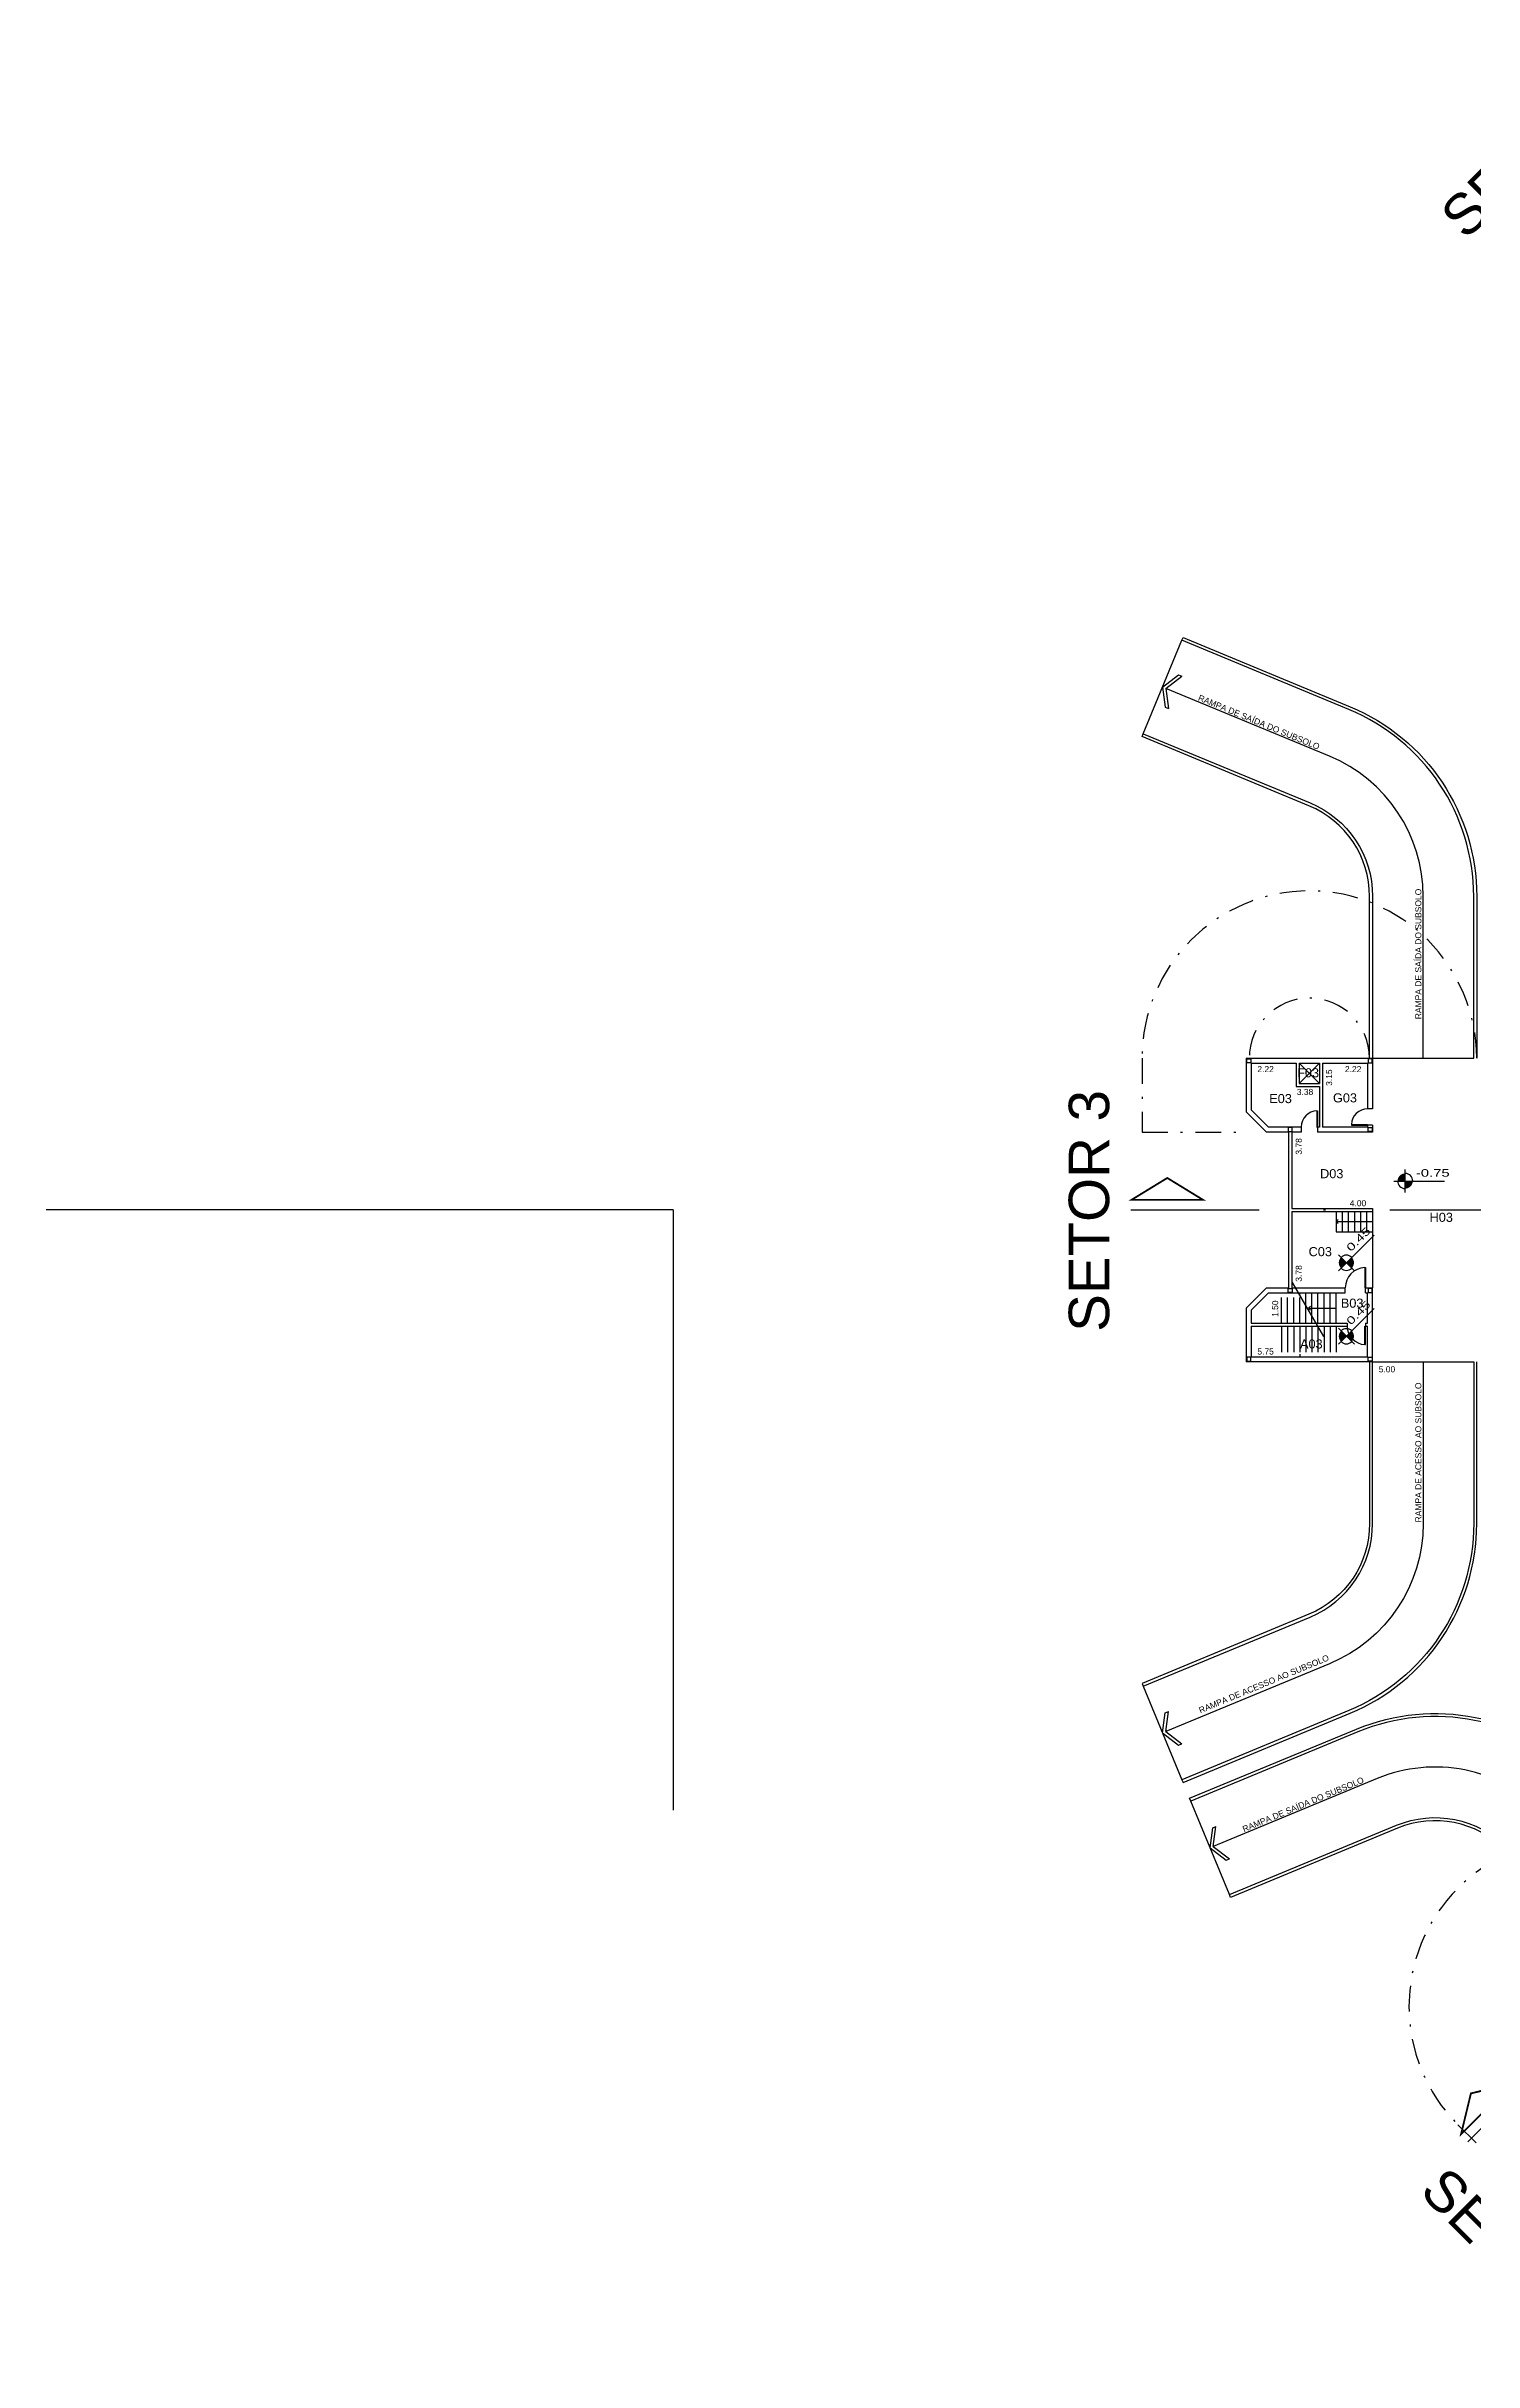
# Model space of a CAD drawing. Extents: x 308 to 539, y -42 to 210.
# Drawn here: x 308.1 to 378.7, y 77.7 to 192.1 of the extents above; entities that cross this region are included whole.
import ezdxf

# ---------------------------------------------------------------- set-up
doc = ezdxf.new("R2010")
doc.units = 0
doc.header["$LTSCALE"] = 2
doc.header["$PDMODE"] = 3
doc.linetypes.add('DASHDOT2', pattern=[12.7, 6.35, -3.175, 0, -3.175])
doc.layers.get('0').update_dxf_attribs({"linetype": 'CONTINUOUS'})
doc.layers.get('DEFPOINTS').update_dxf_attribs({"linetype": 'CONTINUOUS'})
for name, color, linetype in [('01', 1, 'CONTINUOUS'), ('06', 6, 'CONTINUOUS'), ('DIVISÓRIAS-ARY', 2, 'CONTINUOUS'), ('INDIC-CORTE-TBS', 4, 'DASHDOT2'), ('INDICAÇÕES-ARY', 2, 'CONTINUOUS'), ('NOVOSNIVEIS', 30, 'CONTINUOUS'), ('PAREDE-ALTA-ARY', 1, 'CONTINUOUS'), ('PILARES-SECUND-ARY', 5, 'CONTINUOUS'), ('PROJ-COBERTURA-ARY', 7, 'DASHDOT2'), ('RAMPA-ARY', 2, 'CONTINUOUS'), ('RAMPA-INT-ARY', 7, 'CONTINUOUS'), ('TEXTO-PB-COR-ARY', 12, 'CONTINUOUS'), ('TEXTO-PB-COTAS-ARY', 12, 'CONTINUOUS'), ('TEXTOG-EP-ARY', 11, 'CONTINUOUS')]:
    doc.layers.add(name, color=color, linetype=linetype)
doc.styles.add('ARIAL', font='arial.ttf', dxfattribs={"height": 0.5})
doc.styles.add('REGUA60', font='arial.ttf')
doc.styles.add('SEM_ESCALA', font='arial.ttf')
doc.dimstyles.new('DIMTIC100-ARY', dxfattribs={"dimtxt": 0.3, "dimasz": 0.12, "dimexe": 0.1, "dimexo": 0.15, "dimgap": 0.1, "dimtad": 1, "dimjust": 1, "dimtoh": 1, "dimrnd": 0.01, "dimzin": 0, "dimdsep": 46, "dimtxsty": 'SEM_ESCALA', "dimblk1": 'NONE', "dimblk2": 'NONE', "dimsah": 1, "dimcen": -0.1, "dimdle": 0.06, "dimse1": 1, "dimse2": 1, "dimsd1": 1, "dimsd2": 1, "dimclrd": 1, "dimclre": 1, "dimclrt": 2, "dimadec": 0, "dimazin": 0, "dimtfac": 1, "dimtix": 1, "dimtmove": 2, "dimatfit": 3, "dimldrblk": 'NONE', "dimfxl": 1, "dimtolj": 1, "dimtzin": 0, "dimarcsym": 0})

# ---------------------------------------------------------------- blocks, each defined once
blk = doc.blocks.new('*D31')
at = {"layer": 'DEFPOINTS', "color": 0, "linetype": 'ByBlock', "ltscale": 0.5}
for p in [(373.66, 129.58), (380.51, 129.58), (373.66, 128.77)]:
    blk.add_point(p, dxfattribs=at)
at = {"color": 2, "linetype": 'ByBlock', "ltscale": 0.5, "insert": (379.8, 129.02), "char_height": 0.3, "attachment_point": 5, "style": 'SEM_ESCALA'}
blk.add_mtext('\\A1;6.85', dxfattribs=at)
blk = doc.blocks.new('_NONE')
at = {"color": 0, "linetype": 'ByBlock', "ltscale": 0.5}
blk.add_circle((0, 0), 0.25, dxfattribs=at)
blk = doc.blocks.new('*D32')
at = {"layer": 'DEFPOINTS', "color": 0, "linetype": 'ByBlock', "ltscale": 0.5}
for p in [(373.66, 140.07), (373.66, 139.58), (380.51, 139.58)]:
    blk.add_point(p, dxfattribs=at)
at = {"color": 2, "linetype": 'ByBlock', "ltscale": 0.5, "insert": (379.8, 140.32), "char_height": 0.3, "attachment_point": 5, "style": 'SEM_ESCALA'}
blk.add_mtext('\\A1;6.85', dxfattribs=at)
blk = doc.blocks.new('*D34')
at = {"layer": 'DEFPOINTS', "color": 0, "linetype": 'ByBlock', "ltscale": 0.5}
for p in [(367.66, 141.83), (369.88, 141.83), (369.88, 141.29)]:
    blk.add_point(p, dxfattribs=at)
at = {"color": 2, "linetype": 'ByBlock', "ltscale": 0.5, "insert": (368.37, 141.54), "char_height": 0.3, "attachment_point": 5, "style": 'SEM_ESCALA'}
blk.add_mtext('\\A1;2.22', dxfattribs=at)
blk = doc.blocks.new('*D35')
at = {"layer": 'DEFPOINTS', "color": 0, "linetype": 'ByBlock', "ltscale": 0.5}
for p in [(371.18, 141.83), (371.18, 138.68), (371.76, 138.68)]:
    blk.add_point(p, dxfattribs=at)
at = {"color": 2, "linetype": 'ByBlock', "ltscale": 0.5, "insert": (371.51, 141.12), "char_height": 0.3, "attachment_point": 5, "rotation": 90, "style": 'SEM_ESCALA'}
blk.add_mtext('\\A1;3.15', dxfattribs=at)
blk = doc.blocks.new('*D36')
at = {"layer": 'DEFPOINTS', "color": 0, "linetype": 'ByBlock', "ltscale": 0.5}
for p in [(371.18, 141.83), (371.18, 141.29), (373.41, 141.83)]:
    blk.add_point(p, dxfattribs=at)
at = {"color": 2, "linetype": 'ByBlock', "ltscale": 0.5, "insert": (372.7, 141.54), "char_height": 0.3, "attachment_point": 5, "style": 'SEM_ESCALA'}
blk.add_mtext('\\A1;2.22', dxfattribs=at)
blk = doc.blocks.new('*D37')
at = {"layer": 'DEFPOINTS', "color": 0, "linetype": 'ByBlock', "ltscale": 0.5}
for p in [(367.66, 140.68), (367.66, 140.16), (371.03, 140.68)]:
    blk.add_point(p, dxfattribs=at)
at = {"color": 2, "linetype": 'ByBlock', "ltscale": 0.5, "insert": (370.32, 140.41), "char_height": 0.3, "attachment_point": 5, "style": 'SEM_ESCALA'}
blk.add_mtext('\\A1;3.38', dxfattribs=at)
blk = doc.blocks.new('*D38')
at = {"layer": 'DEFPOINTS', "color": 0, "linetype": 'ByBlock', "ltscale": 0.5}
for p in [(369.66, 138.43), (369.66, 134.65), (370.26, 134.65)]:
    blk.add_point(p, dxfattribs=at)
at = {"color": 2, "linetype": 'ByBlock', "ltscale": 0.5, "insert": (370.01, 137.72), "char_height": 0.3, "attachment_point": 5, "rotation": 90, "style": 'SEM_ESCALA'}
blk.add_mtext('\\A1;3.78', dxfattribs=at)
blk = doc.blocks.new('*D39')
at = {"layer": 'DEFPOINTS', "color": 0, "linetype": 'ByBlock', "ltscale": 0.5}
for p in [(369.66, 134.65), (369.66, 134.65), (373.66, 134.65)]:
    blk.add_point(p, dxfattribs=at)
at = {"color": 2, "linetype": 'ByBlock', "ltscale": 0.5, "insert": (372.94, 134.91), "char_height": 0.3, "attachment_point": 5, "style": 'SEM_ESCALA'}
blk.add_mtext('\\A1;4.00', dxfattribs=at)
blk = doc.blocks.new('*D40')
at = {"layer": 'DEFPOINTS', "color": 0, "linetype": 'ByBlock', "ltscale": 0.5}
for p in [(369.66, 134.5), (370.17, 134.5), (369.66, 130.73)]:
    blk.add_point(p, dxfattribs=at)
at = {"color": 2, "linetype": 'ByBlock', "ltscale": 0.5, "insert": (370.01, 131.44), "char_height": 0.3, "attachment_point": 5, "rotation": 90, "style": 'SEM_ESCALA'}
blk.add_mtext('\\A1;3.78', dxfattribs=at)
blk = doc.blocks.new('*D41')
at = {"layer": 'DEFPOINTS', "color": 0, "linetype": 'ByBlock', "ltscale": 0.5}
for p in [(373.66, 127.08), (378.66, 127.08), (378.66, 126.44)]:
    blk.add_point(p, dxfattribs=at)
at = {"color": 2, "linetype": 'ByBlock', "ltscale": 0.5, "insert": (374.37, 126.7), "char_height": 0.3, "attachment_point": 5, "style": 'SEM_ESCALA'}
blk.add_mtext('\\A1;5.00', dxfattribs=at)
blk = doc.blocks.new('*D42')
at = {"layer": 'DEFPOINTS', "color": 0, "linetype": 'ByBlock', "ltscale": 0.5}
for p in [(367.66, 127.33), (373.41, 127.33), (373.41, 127.33)]:
    blk.add_point(p, dxfattribs=at)
at = {"color": 2, "linetype": 'ByBlock', "ltscale": 0.5, "insert": (368.37, 127.58), "char_height": 0.3, "attachment_point": 5, "style": 'SEM_ESCALA'}
blk.add_mtext('\\A1;5.75', dxfattribs=at)
blk = doc.blocks.new('*D43')
at = {"layer": 'DEFPOINTS', "color": 0, "linetype": 'ByBlock', "ltscale": 0.5}
for p in [(367.66, 130.48), (368.14, 130.48), (367.66, 128.98)]:
    blk.add_point(p, dxfattribs=at)
at = {"color": 2, "linetype": 'ByBlock', "ltscale": 0.5, "insert": (367.89, 129.7), "char_height": 0.3, "attachment_point": 5, "rotation": 90, "style": 'SEM_ESCALA'}
blk.add_mtext('\\A1;1.50', dxfattribs=at)

msp = doc.modelspace()

# ---------------------------------------------------------------- linework, layer by layer
at = {"ltscale": 0.5}
for q in [(308.083, 134.577), (339.073, 104.904)]:
    msp.add_line((339.073, 134.577), q, dxfattribs=at)
at = {"layer": '01', "ltscale": 0.5}
for p, q in [((369.884, 141.827), (369.884, 140.677)), ((370.034, 141.827), (370.034, 140.827)), ((371.034, 141.827), (371.034, 140.827)), ((371.184, 141.827), (371.184, 138.677)), ((371.034, 140.677), (371.034, 138.677))]:
    msp.add_line(p, q, dxfattribs=at)
at = {"layer": '06', "ltscale": 0.5}
for p, q in [((371.859, 134.002), (371.958, 134.101)), ((371.859, 134.002), (371.958, 133.903)), ((370.486, 129.727), (370.585, 129.826)), ((370.486, 129.727), (370.585, 129.628))]:
    msp.add_line(p, q, dxfattribs=at)
at = {"layer": 'DIVISÓRIAS-ARY'}
for p, q in [((370.904, 139.477), (370.934, 139.477)), ((370.904, 139.477), (370.904, 138.677)), ((370.904, 138.677), (370.934, 138.677)), ((370.934, 139.477), (370.934, 138.677)), ((372.61, 138.807), (373.409, 138.807)), ((372.61, 138.807), (372.61, 138.777)), ((372.61, 138.777), (373.409, 138.777)), ((373.409, 138.807), (373.409, 138.777)), ((373.279, 131.727), (373.279, 130.727)), ((373.279, 131.727), (373.309, 131.727)), ((373.309, 131.727), (373.309, 130.727)), ((373.279, 130.727), (373.309, 130.727)), ((373.279, 127.928), (373.279, 128.827)), ((373.279, 128.827), (373.309, 128.827)), ((373.309, 127.928), (373.309, 128.827)), ((373.279, 127.928), (373.309, 127.928))]:
    msp.add_line(p, q, dxfattribs=at)
at = {"layer": 'DIVISÓRIAS-ARY', "color": 7, "ltscale": 0.5}
for centre, radius, start, end in [((370.934, 138.677), 0.8, 92.1491, 180), ((373.409, 138.777), 0.8, 90, 177.8509), ((373.309, 130.727), 1, 91.71913, 180), ((373.309, 128.827), 0.9, 180, 268.08979)]:
    msp.add_arc(centre, radius, start, end, dxfattribs=at)
at = {"layer": 'INDIC-CORTE-TBS', "ltscale": 0.5}
for p, q in [((378.366, 88.518), (479.766, 189.917)), ((361.706, 134.577), (434.706, 134.577))]:
    msp.add_line(p, q, dxfattribs=at)
at = {"layer": 'INDIC-CORTE-TBS', "linetype": 'Continuous', "ltscale": 0.5, "const_width": 0.0899}
for points in [[(365.279, 135.077), (363.508, 136.16), (361.737, 135.077)], [(380.539, 91.398), (378.521, 90.911), (378.034, 88.893)]]:
    msp.add_lwpolyline(points, close=True, dxfattribs=at)
at = {"layer": 'INDICAÇÕES-ARY', "ltscale": 0.5}
for p, q in [((370.034, 141.827), (371.034, 140.827)), ((370.034, 140.827), (371.034, 141.827)), ((371.859, 134.002), (373.659, 134.002)), ((370.486, 129.727), (371.859, 129.727))]:
    msp.add_line(p, q, dxfattribs=at)
at = {"layer": 'INDICAÇÕES-ARY'}
msp.add_line((369.691, 130.992), (371.229, 128.327), dxfattribs=at)
at = {"layer": 'NOVOSNIVEIS'}
for p, q in [((375.271, 135.447), (375.271, 136.572)), ((374.708, 136.01), (377.208, 136.01)), ((371.966, 131.571), (373.733, 133.339)), ((372.761, 131.571), (371.966, 132.366)), ((371.966, 127.938), (373.733, 129.706)), ((372.761, 127.938), (371.966, 128.734))]:
    msp.add_line(p, q, dxfattribs=at)
at = {"layer": 'NOVOSNIVEIS', "const_width": 0.375}
for points in [[(375.083, 136.01, -0.4142136), (375.271, 136.197, -0.618034)], [(375.271, 135.822, 0.4142136), (375.458, 136.01, 0.618034)], [(372.231, 131.836, -0.4142136), (372.231, 132.101, -0.618034)], [(372.496, 131.836, 0.4142136), (372.496, 132.101, 0.618034)], [(372.231, 128.204, -0.4142136), (372.231, 128.469, -0.618034)], [(372.496, 128.204, 0.4142136), (372.496, 128.469, 0.618034)]]:
    msp.add_lwpolyline(points, format="xyb", dxfattribs=at)
at = {"layer": 'NOVOSNIVEIS'}
for centre, start, end in [((375.271, 136.01), 0, 90), ((375.271, 136.01), 180, 270), ((372.363, 131.969), 45, 135), ((372.363, 131.969), 225, 315), ((372.363, 128.336), 45, 135), ((372.363, 128.336), 225, 315)]:
    msp.add_arc(centre, 0.375, start, end, dxfattribs=at)
at = {"layer": 'PAREDE-ALTA-ARY'}
for p, q in [((367.409, 142.077), (367.409, 139.427)), ((367.409, 142.077), (373.659, 142.077)), ((373.659, 142.077), (373.659, 139.577)), ((367.659, 141.827), (367.659, 139.531)), ((367.659, 141.827), (369.884, 141.827)), ((370.034, 141.827), (371.034, 141.827)), ((370.034, 140.827), (371.034, 140.827)), ((371.184, 141.827), (373.409, 141.827)), ((373.409, 141.827), (373.409, 139.577)), ((369.884, 140.677), (371.034, 140.677)), ((367.409, 139.427), (368.409, 138.427)), ((367.659, 139.531), (368.513, 138.677)), ((370.134, 138.677), (368.513, 138.677)), ((370.134, 138.677), (370.134, 138.427)), ((370.934, 138.677), (370.934, 138.427)), ((371.034, 138.677), (370.934, 138.677)), ((373.409, 138.677), (371.184, 138.677)), ((373.659, 139.577), (373.409, 139.577)), ((373.659, 138.777), (373.409, 138.777)), ((373.409, 138.777), (373.409, 138.677)), ((373.659, 138.777), (373.659, 138.427)), ((369.509, 138.427), (368.409, 138.427)), ((369.509, 138.427), (369.509, 130.727)), ((370.134, 138.427), (369.659, 138.427)), ((369.659, 138.427), (369.659, 134.652)), ((373.659, 138.427), (370.934, 138.427)), ((369.659, 134.502), (369.659, 130.727)), ((367.409, 129.727), (368.409, 130.727)), ((367.659, 129.624), (368.513, 130.477)), ((368.409, 130.727), (369.509, 130.727)), ((368.513, 130.477), (372.309, 130.477)), ((369.659, 130.727), (372.309, 130.727)), ((372.309, 130.477), (372.309, 130.727)), ((373.309, 130.727), (373.659, 130.727)), ((373.309, 130.477), (373.309, 130.727)), ((373.309, 130.477), (373.409, 130.477)), ((373.409, 128.977), (373.409, 130.477)), ((373.659, 127.077), (373.659, 130.727)), ((367.409, 129.727), (367.409, 127.077)), ((367.659, 129.624), (367.659, 128.977)), ((367.659, 128.977), (372.409, 128.977)), ((367.659, 128.827), (367.659, 127.327)), ((367.659, 128.827), (372.409, 128.827)), ((372.409, 128.977), (372.409, 128.827)), ((373.309, 128.977), (373.309, 128.827)), ((373.309, 128.977), (373.409, 128.977)), ((373.309, 128.827), (373.409, 128.827)), ((373.409, 127.327), (373.409, 128.827)), ((373.659, 127.077), (367.409, 127.077)), ((367.659, 127.327), (373.409, 127.327))]:
    msp.add_line(p, q, dxfattribs=at)
at = {"layer": 'PAREDE-ALTA-ARY', "ltscale": 0.5}
for p, q in [((369.659, 134.652), (373.659, 134.652)), ((369.659, 134.502), (373.659, 134.502)), ((373.659, 134.652), (373.659, 134.502))]:
    msp.add_line(p, q, dxfattribs=at)
at = {"layer": 'PILARES-SECUND-ARY'}
for points in [[(367.434, 141.852), (367.434, 142.052), (367.634, 142.052), (367.634, 141.852)], [(373.634, 141.852), (373.634, 142.052), (373.434, 142.052), (373.434, 141.852)], [(369.484, 138.652), (369.484, 138.452), (369.684, 138.452), (369.684, 138.652)], [(373.634, 138.652), (373.634, 138.452), (373.434, 138.452), (373.434, 138.652)], [(369.484, 130.502), (369.484, 130.702), (369.684, 130.702), (369.684, 130.502)], [(373.634, 130.502), (373.634, 130.702), (373.434, 130.702), (373.434, 130.502)], [(367.434, 127.302), (367.434, 127.102), (367.634, 127.102), (367.634, 127.302)], [(373.634, 127.302), (373.634, 127.102), (373.434, 127.102), (373.434, 127.302)]]:
    msp.add_lwpolyline(points, close=True, dxfattribs=at)
at = {"layer": 'PROJ-COBERTURA-ARY', "ltscale": 0.1}
for points in [[(378.809, 142.077, 1), (362.259, 142.077), (362.259, 138.427), (367.409, 138.427)], [(389.585, 101.062, 1), (377.882, 89.36), (380.463, 86.779), (384.105, 90.421)]]:
    msp.add_lwpolyline(points, format="xyb", dxfattribs=at)
msp.add_arc((370.534, 142.077), 2.975, 0, 180, dxfattribs=at)
at = {"layer": 'RAMPA-ARY'}
for p, q in [((362.317, 158.116), (364.23, 162.736)), ((373.659, 142.077), (378.659, 142.077)), ((371.859, 134.502), (371.859, 133.502)), ((372.159, 134.502), (372.159, 133.502)), ((372.459, 134.502), (372.459, 133.502)), ((372.759, 134.502), (372.759, 133.502)), ((373.059, 134.502), (373.059, 133.502)), ((373.359, 134.502), (373.359, 133.502)), ((373.659, 134.502), (373.659, 130.727)), ((371.859, 133.502), (373.659, 133.502)), ((373.659, 127.077), (378.659, 127.077)), ((362.317, 111.038), (364.23, 106.419)), ((366.581, 100.742), (364.668, 105.361))]:
    msp.add_line(p, q, dxfattribs=at)
for points in [[(378.659, 142.077), (378.659, 150.077, 0.3033467), (372.486, 159.316), (364.23, 162.736), (364.287, 162.874), (372.543, 159.455, -0.3033467), (378.809, 150.077), (378.809, 142.077)], [(373.509, 142.077), (373.509, 150.077, 0.3033467), (370.515, 154.558), (362.259, 157.978), (362.317, 158.116), (370.573, 154.697, -0.3033467), (373.659, 150.077), (373.659, 142.077)], [(373.509, 127.077), (373.509, 119.077, -0.3033467), (370.515, 114.596), (362.259, 111.177), (362.317, 111.038), (370.573, 114.458, 0.3033467), (373.659, 119.077), (373.659, 127.077)], [(378.659, 127.077), (378.659, 119.077, -0.3033467), (372.486, 109.838), (364.23, 106.419), (364.287, 106.28), (372.543, 109.7, 0.3033467), (378.809, 119.077), (378.809, 127.077)], [(389.479, 100.956), (383.822, 106.613, 0.3033467), (372.924, 108.781), (364.668, 105.361), (364.611, 105.5), (372.867, 108.92, -0.3033467), (383.928, 106.719), (389.585, 101.062)], [(385.837, 97.315), (380.18, 102.972, 0.3033467), (374.895, 104.023), (366.639, 100.603), (366.581, 100.742), (374.837, 104.162, -0.3033467), (380.286, 103.078), (385.943, 97.421)]]:
    msp.add_lwpolyline(points, format="xyb", dxfattribs=at)
at = {"layer": 'RAMPA-INT-ARY'}
for p, q in [((363.273, 160.426), (364.067, 161.035)), ((363.273, 160.426), (363.404, 159.435)), ((363.433, 160.36), (364.227, 160.969)), ((363.433, 160.36), (363.564, 159.368)), ((364.067, 161.035), (364.227, 160.969)), ((363.404, 159.435), (363.564, 159.368)), ((370.059, 130.354), (370.059, 130.477)), ((370.359, 129.835), (370.359, 130.477)), ((370.659, 129.315), (370.659, 130.477)), ((370.959, 128.977), (370.959, 130.477)), ((371.259, 128.977), (371.259, 130.477)), ((371.559, 128.977), (371.559, 130.477)), ((371.859, 128.977), (371.859, 130.477)), ((370.059, 127.45), (370.059, 127.327)), ((363.273, 108.728), (363.404, 109.72)), ((363.273, 108.728), (364.067, 108.12)), ((363.404, 109.72), (363.564, 109.786)), ((363.433, 108.795), (363.564, 109.786)), ((363.433, 108.795), (364.227, 108.186)), ((364.067, 108.12), (364.227, 108.186)), ((365.625, 103.052), (365.755, 104.043)), ((365.625, 103.052), (366.418, 102.443)), ((365.755, 104.043), (365.915, 104.109)), ((365.785, 103.118), (365.915, 104.109)), ((365.785, 103.118), (366.578, 102.509)), ((366.418, 102.443), (366.578, 102.509))]:
    msp.add_line(p, q, dxfattribs=at)
at = {"layer": 'RAMPA-INT-ARY', "linetype": 'DASHDOT2', "ltscale": 0.1}
for p, q in [((369.159, 128.977), (369.159, 130.477)), ((369.459, 128.977), (369.459, 130.477)), ((369.759, 128.977), (369.759, 130.477)), ((370.059, 128.977), (370.059, 130.354)), ((370.359, 128.977), (370.359, 129.835)), ((369.159, 128.827), (369.159, 127.327)), ((369.459, 128.827), (369.459, 127.327)), ((369.759, 128.827), (369.759, 127.327)), ((370.059, 128.827), (370.059, 127.327)), ((370.359, 128.827), (370.359, 127.327)), ((370.659, 128.977), (370.659, 129.315)), ((370.659, 128.827), (370.659, 127.327)), ((370.959, 128.827), (370.959, 127.327)), ((371.259, 128.827), (371.259, 127.327)), ((371.559, 128.827), (371.559, 127.327)), ((371.859, 128.827), (371.859, 127.327))]:
    msp.add_line(p, q, dxfattribs=at)
at = {"layer": 'RAMPA-INT-ARY'}
for points in [[(376.159, 142.077), (376.159, 150.077, 0.3033467), (371.529, 157.006), (363.433, 160.36)], [(376.159, 127.077), (376.159, 119.077, -0.3033467), (371.529, 112.148), (363.433, 108.795)], [(387.711, 99.189), (382.054, 104.846, 0.3033467), (373.881, 106.471), (365.785, 103.118)]]:
    msp.add_lwpolyline(points, format="xyb", dxfattribs=at)

# ---------------------------------------------------------------- texts
at = {"layer": 'NOVOSNIVEIS', "ltscale": 0.5, "style": 'REGUA60', "width": 1.4}
msp.add_text('-0.75', height=0.375, dxfattribs=at).set_placement((375.8, 136.222))
for p in [(372.587, 132.493), (372.587, 128.861)]:
    msp.add_text('0.45', height=0.375, rotation=45, dxfattribs=at).set_placement(p)
at = {"layer": 'TEXTO-PB-COR-ARY', "style": 'ARIAL'}
for s, rotation, p in [('RAMPA DE SAÍDA DO SUBSOLO', 337.54823, (365.003, 159.78)), ('RAMPA DE SAÍDA DO SUBSOLO', 90, (376.07, 144.008)), ('RAMPA DE ACESSO AO SUBSOLO', 90, (376.07, 119.136)), ('RAMPA DE ACESSO AO SUBSOLO', 22.45177, (365.145, 109.692)), ('RAMPA DE SAÍDA DO SUBSOLO', 22.54823, (367.304, 103.818))]:
    msp.add_text(s, height=0.3, rotation=rotation, dxfattribs=at).set_placement(p)
for s, p in [('F03', (369.93, 141.133)), ('E03', (368.55, 139.86)), ('G03', (371.7, 139.895)), ('D03', (371.063, 136.147)), ('H03', (376.478, 133.99)), ('C03', (370.496, 132.293)), ('B03', (372.089, 129.747)), ('A03', (370.072, 127.731))]:
    msp.add_text(s, height=0.45, dxfattribs=at).set_placement(p)
at = {"layer": 'TEXTOG-EP-ARY', "style": 'ARIAL'}
for s, rotation, p in [('SETOR 4', 45, (378.27, 182.479)), ('SETOR 3', 90, (360.635, 128.555)), ('SETOR 2', 315, (375.917, 86.004))]:
    msp.add_text(s, height=2, rotation=rotation, dxfattribs=at).set_placement(p)

# ---------------------------------------------------------------- dimensions: what is measured, and where the dimension line sits
at = {"layer": 'TEXTO-PB-COTAS-ARY', "ltscale": 0.5}
for base, p1, p2, picture, middle in [((369.884180884, 141.292637682), (367.659180884, 141.827203115), (369.884180884, 141.827203115), '*D34', (368.369835727, 141.543251597)), ((371.184180884, 141.292637682), (373.409180884, 141.827203115), (371.184180884, 141.827203115), '*D36', (372.69852604, 141.543251597)), ((367.659180884, 140.160740569), (371.034180884, 140.677203115), (367.659180884, 140.677203115), '*D37', (370.324344594, 140.414014784)), ((373.659, 140.072), (380.509, 139.577), (373.659, 139.577), '*D32', (379.798, 140.325)), ((369.659, 134.652), (373.659, 134.652), (369.659, 134.652), '*D39', (372.944, 134.905)), ((373.659, 128.768), (380.509, 129.577), (373.659, 129.577), '*D31', (379.798, 129.021)), ((373.409, 127.327), (367.659, 127.327), (373.409, 127.327), '*D42', (368.37, 127.58)), ((378.659, 126.443), (373.659, 127.077), (378.659, 127.077), '*D41', (374.368, 126.696))]:
    dim = msp.add_linear_dim(base=base, p1=p1, p2=p2, dimstyle='DIMTIC100-ARY', dxfattribs=at)
    dim.commit()
    dim.dimension.update_dxf_attribs({"geometry": picture, "text_midpoint": middle})
for base, p1, p2, picture, middle in [((371.759, 138.677), (371.184, 141.827), (371.184, 138.677), '*D35', (371.505, 141.117)), ((370.261021784, 134.652203115), (369.659180884, 138.427203115), (369.659180884, 134.652203115), '*D38', (370.007747569, 137.717366825))]:
    dim = msp.add_linear_dim(base=base, p1=p1, p2=p2, angle=90, dimstyle='DIMTIC100-ARY', dxfattribs=at)
    dim.commit()
    dim.dimension.update_dxf_attribs({"geometry": picture, "text_midpoint": middle})
dim = msp.add_linear_dim(base=(370.167735408, 134.502203115), p1=(369.659180884, 130.727203115), p2=(369.659180884, 134.502203115), angle=90, dimstyle='DIMTIC100-ARY', dxfattribs=at)
dim.commit()
dim.dimension.update_dxf_attribs({"geometry": '*D40', "text_midpoint": (370.005941618, 131.437039404), "dimtype": 160})
dim = msp.add_linear_dim(base=(369.095, 130.477), p1=(368.613, 128.977), p2=(368.613, 130.477), angle=90, dimstyle='DIMTIC100-ARY', dxfattribs=at)
dim.commit()
dim.dimension.update_dxf_attribs({"geometry": '*D43', "text_midpoint": (368.842, 129.702), "insert": (0.954, 0)})

doc.saveas('drawing.dxf')
